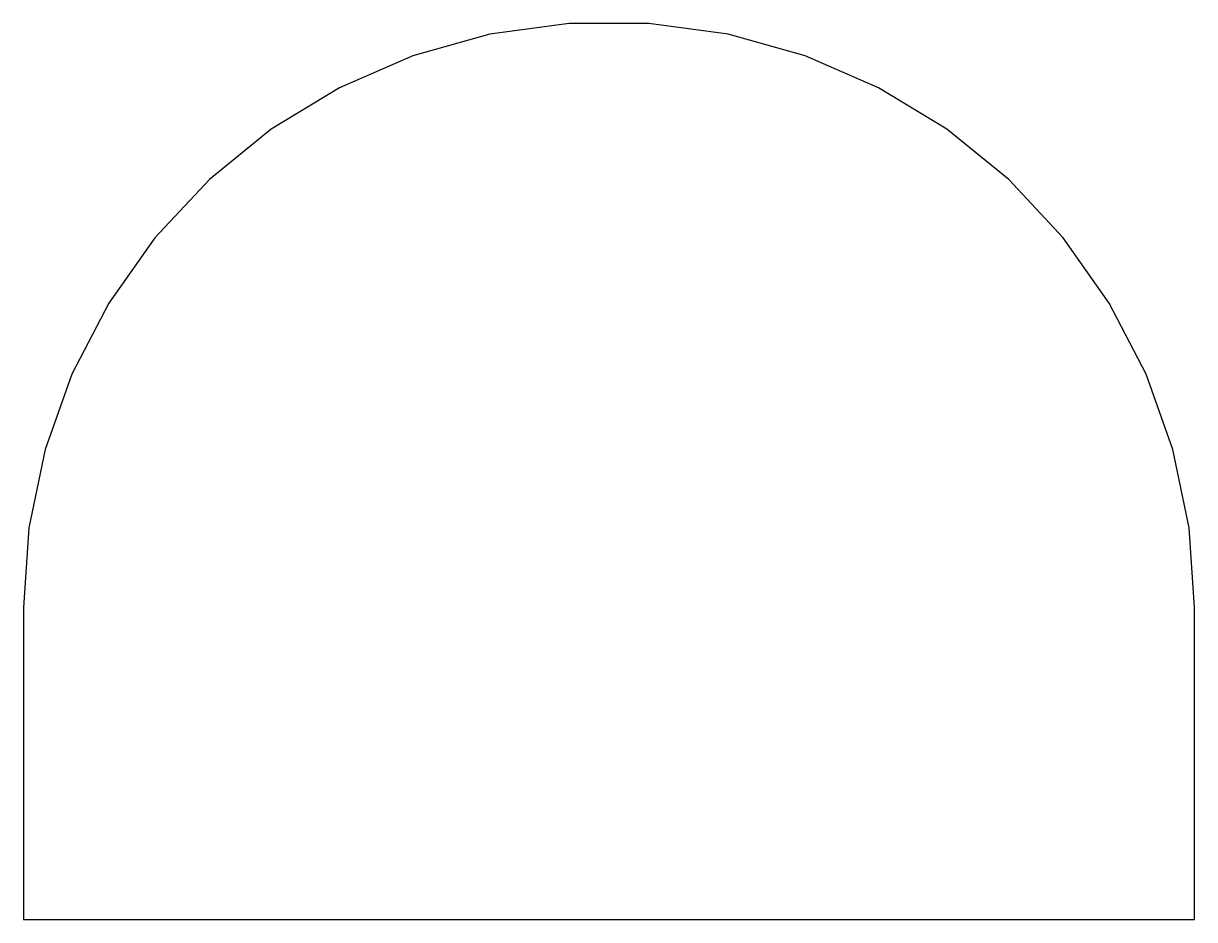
# Model space of a CAD drawing. Extents: x -7.93 to -6.06, y 21.87 to 23.31.
import ezdxf

# ---------------------------------------------------------------- set-up
doc = ezdxf.new("R2010")
doc.units = 0
doc.header["$LTSCALE"] = 1.21
doc.layers.get('0').update_dxf_attribs({"linetype": 'CONTINUOUS'})

msp = doc.modelspace()

# ---------------------------------------------------------------- linework, layer by layer
at = {"color": 3}
for p, q in [((-7.9335, 22.3747), (-7.9335, 21.8747)), ((-6.0585, 21.8747), (-6.0585, 22.3747)), ((-7.9335, 21.8747), (-6.0585, 21.8747))]:
    msp.add_line(p, q, dxfattribs=at)
msp.add_lwpolyline([(-6.0585, 22.3747), (-6.0672, 22.5024), (-6.0933, 22.6277), (-6.1361, 22.7483), (-6.195, 22.8619), (-6.2688, 22.9664), (-6.3561, 23.0599), (-6.4553, 23.1407), (-6.5646, 23.2071), (-6.682, 23.2581), (-6.8053, 23.2926), (-6.9321, 23.3101), (-7.0599, 23.3101), (-7.1867, 23.2926), (-7.31, 23.2581), (-7.4273, 23.2071), (-7.5366, 23.1407), (-7.6358, 23.0599), (-7.7232, 22.9664), (-7.797, 22.8619), (-7.8559, 22.7483), (-7.8987, 22.6277), (-7.9247, 22.5024), (-7.9335, 22.3747)], dxfattribs=at)

doc.saveas('drawing.dxf')
